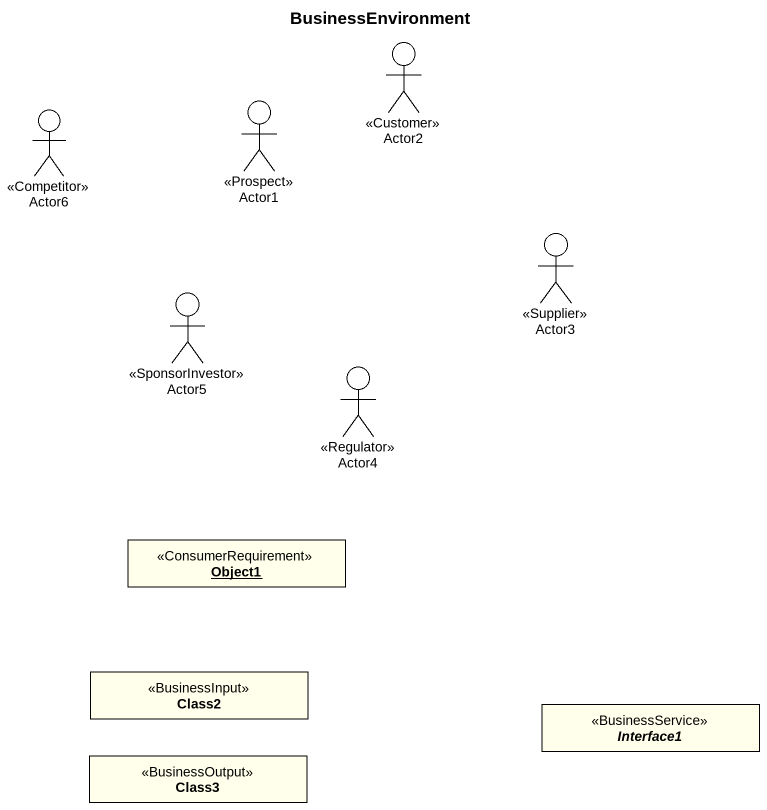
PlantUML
@startuml
title BusinessEnvironment
allowmixing
hide circle
hide empty members
actor Actor2 <<Customer>>
actor Actor6 <<Competitor>>
actor Actor1 <<Prospect>>
actor Actor3 <<Supplier>>
actor Actor5 <<SponsorInvestor>>
actor Actor4 <<Regulator>>
object Object1 <<ConsumerRequirement>> #FFFFEB
class Class2 <<BusinessInput>> #FFFFEB
interface Interface1 <<BusinessService>> #FFFFEB
class Class3 <<BusinessOutput>> #FFFFEB
@enduml
